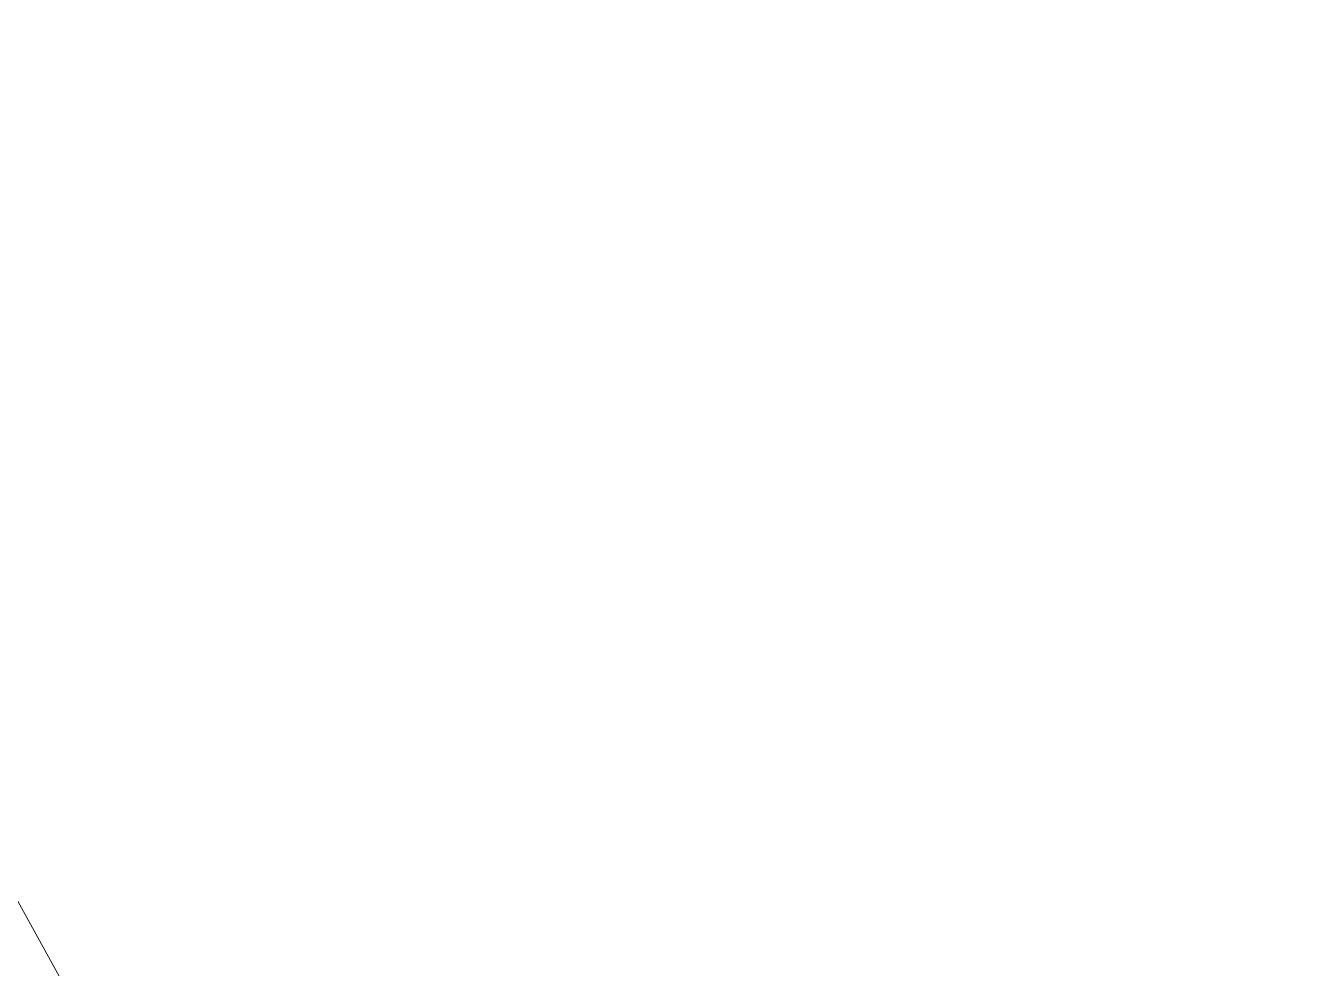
# Model space of a CAD drawing. Header units: millimetres. Extents: x 2232 to 85269, y -3593 to 5869.
# Drawn here: x 6597.7 to 6799.9, y -638.3 to -488.7 of the extents above; entities that cross this region are included whole.
import ezdxf

# ---------------------------------------------------------------- set-up
doc = ezdxf.new("R2010")
doc.units = ezdxf.units.MM
doc.layers.add('sıva iç', color=21, linetype='Continuous', lineweight=0)
doc.layers.add('ÖLÇÜ İÇ', color=7, linetype='Continuous', lineweight=9)
doc.styles.get("Standard").update_dxf_attribs({"font": 'arial.ttf'})
doc.dimstyles.new('zulay iç ölçü', dxfattribs={"dimtxt": 10, "dimasz": 5, "dimexe": 0.18, "dimexo": 0, "dimgap": 2, "dimtad": 3, "dimdec": 0, "dimzin": 0, "dimdsep": 46, "dimtxsty": 'Standard', "dimblk": 'ARCHTICK', "dimcen": 0.09, "dimse1": 1, "dimse2": 1, "dimadec": 0, "dimazin": 0, "dimtfac": 1, "dimtdec": 0, "dimtix": 1, "dimtofl": 0, "dimtmove": 0, "dimatfit": 3, "dimldrblk": 'ARCHTICK', "dimfxl": 1, "dimtolj": 1, "dimtzin": 0, "dimarcsym": 0})

# ---------------------------------------------------------------- blocks, each defined once
blk = doc.blocks.new('_ArchTick')
at = {"color": 0, "linetype": 'ByBlock', "const_width": 0.15}
blk.add_lwpolyline([(-0.5, -0.5), (0.5, 0.5)], dxfattribs=at)
blk = doc.blocks.new('*D2485')
at = {"layer": 'Defpoints', "color": 0, "transparency": 16777216}
for p in [(1236851.19, -408550.18), (1236851.19, -408550.18), (1241581.19, -408550.18)]:
    blk.add_point(p, dxfattribs=at)
at = {"layer": 'ÖLÇÜ İÇ', "color": 0, "lineweight": -2, "transparency": 16777216}
blk.add_line((1241581.19, -408550.18), (1236851.19, -408550.18), dxfattribs=at)
at = {"layer": 'ÖLÇÜ İÇ', "color": 0, "lineweight": -2, "transparency": 16777216, "xscale": 5, "yscale": 5, "zscale": 5, "rotation": 180}
blk.add_blockref('_ArchTick', (1236851.19, -408550.18), dxfattribs=at)
at = {"layer": 'ÖLÇÜ İÇ', "color": 0, "lineweight": -2, "transparency": 16777216, "xscale": 5, "yscale": 5, "zscale": 5}
blk.add_blockref('_ArchTick', (1241581.19, -408550.18), dxfattribs=at)
at = {"layer": 'ÖLÇÜ İÇ', "color": 0, "transparency": 16777216, "insert": (1239216.19, -408543.18), "char_height": 10, "attachment_point": 5}
blk.add_mtext('\\A1;4730', dxfattribs=at)
blk = doc.blocks.new('TTRYRTY')
at = {"layer": 'ÖLÇÜ İÇ', "color": 1}
dim = blk.add_linear_dim(base=(1236851.19, -408550.18), p1=(1241581.19, -408550.18), p2=(1236851.19, -408550.18), dimstyle='zulay iç ölçü', dxfattribs=at)
dim.commit()
dim.dimension.update_dxf_attribs({"geometry": '*D2485', "text_midpoint": (1239216.19, -408543.18)})
blk = doc.blocks.new('RRRR')
at = {"layer": 'sıva iç', "rotation": 298.9508757840127}
blk.add_blockref('TTRYRTY', (892692.82, 843877.26), dxfattribs=at)

msp = doc.modelspace()

# ---------------------------------------------------------------- block references
at = {"layer": 'ÖLÇÜ İÇ', "xscale": 0.25, "yscale": 0.25, "zscale": 0.25}
msp.add_blockref('RRRR', (-276957.06, 108554.7), dxfattribs=at)

doc.saveas('drawing.dxf')
